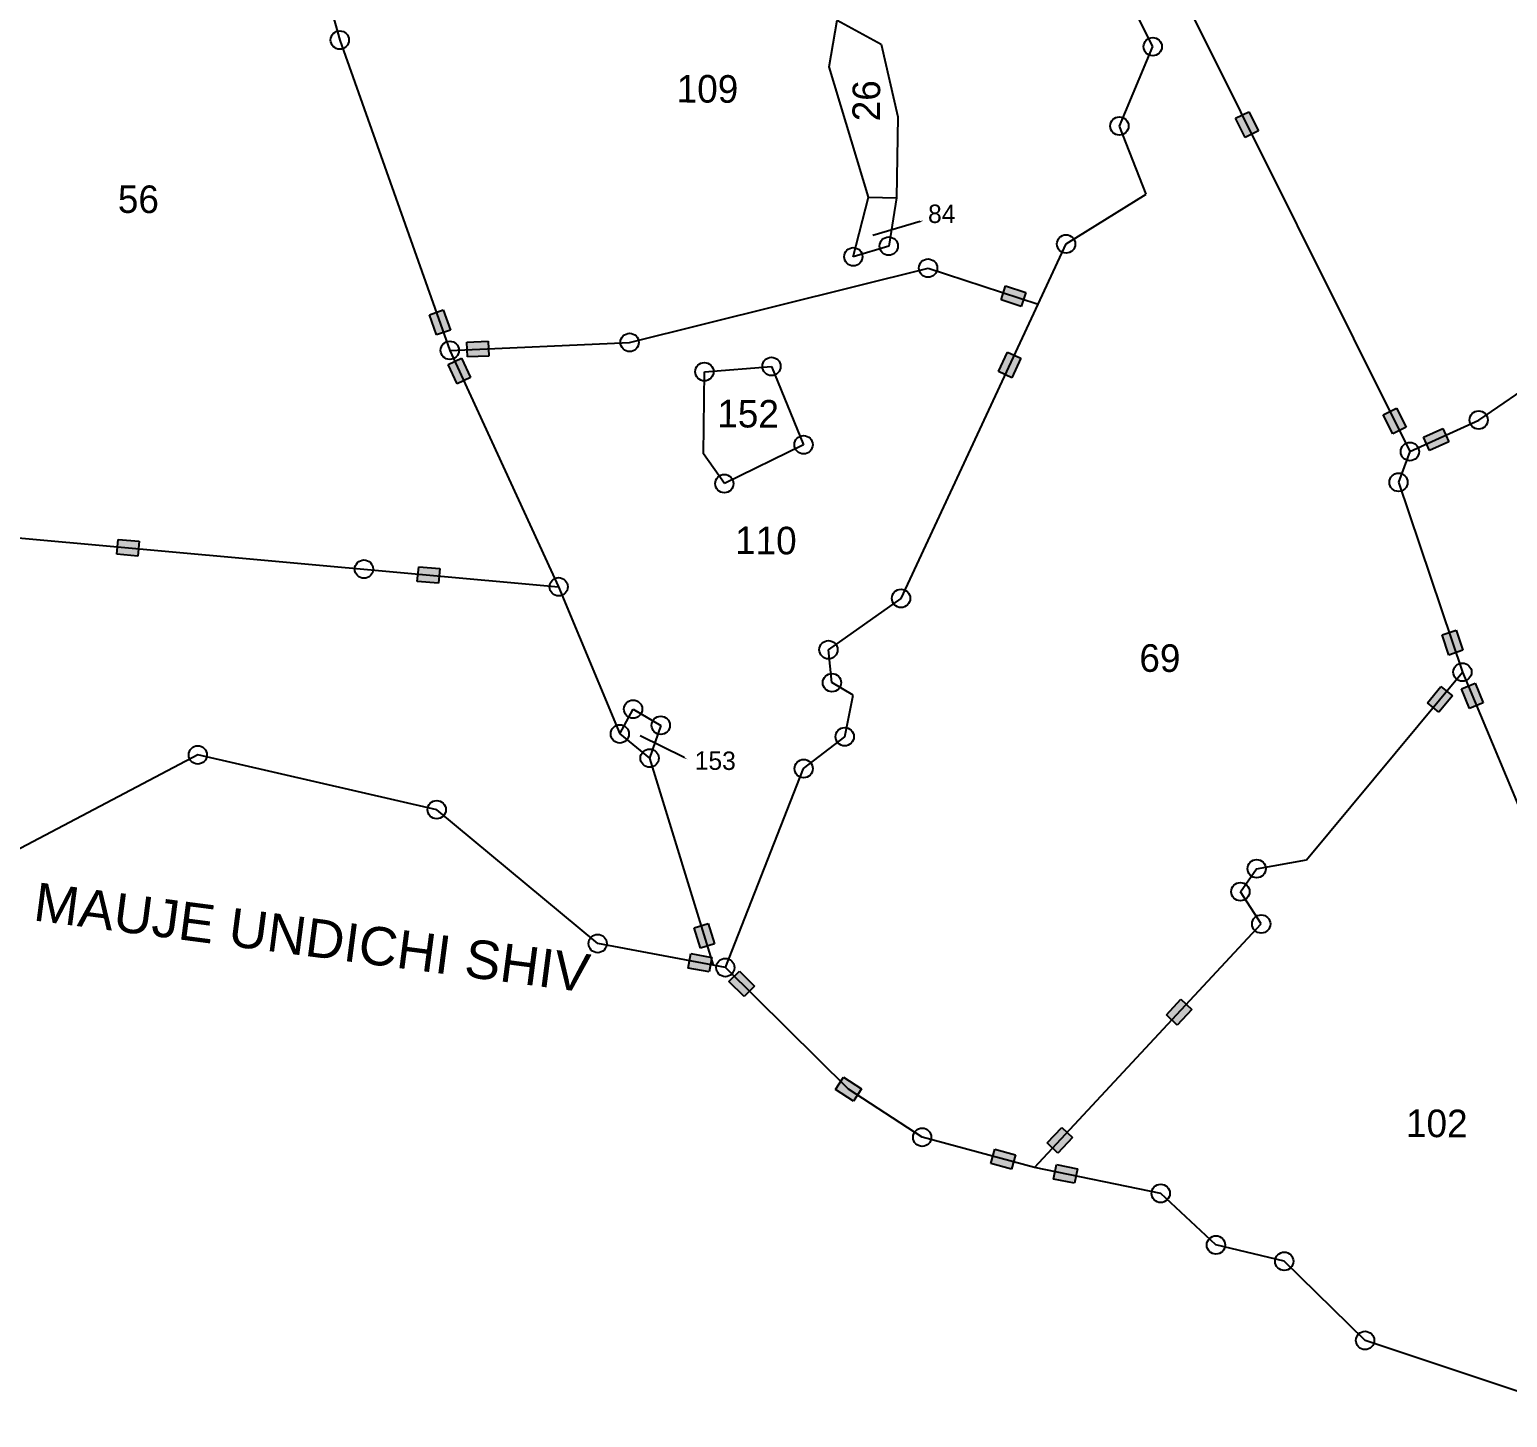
# Model space of a CAD drawing. Header units: metres. Extents: x 311141 to 315796, y 1906170 to 1910884.
# Drawn here: x 313028 to 314026, y 1906943 to 1907880 of the extents above; entities that cross this region are included whole.
import ezdxf

# ---------------------------------------------------------------- set-up
doc = ezdxf.new("R2010")
doc.units = ezdxf.units.M
doc.header["$MEASUREMENT"] = 0
for name, color, linetype in [('POLY_PARCEL', 6, 'Continuous'), ('TEXT_MAPOUT', 7, 'Continuous'), ('TEXT_PARCEL', 7, 'Continuous'), ('V_BOUND_LINE', 7, 'Continuous')]:
    doc.layers.add(name, color=color, linetype=linetype)
doc.styles.get("Standard").update_dxf_attribs({"font": 'arial.ttf'})
doc.styles.add('TEXT_MAP', font='')
doc.styles.get('TEXT_MAP').set_extended_font_data('Kruti Dev 050')

msp = doc.modelspace()

# ---------------------------------------------------------------- hatches: boundary and pattern name
for points in [[(313851.07, 1907824.6), (313842.15, 1907820.16), (313848.57, 1907807.26), (313857.5, 1907811.71)], [(313697.42, 1907693.09), (313700.53, 1907702.55), (313686.84, 1907707.05), (313683.73, 1907697.58)], [(313302.52, 1907673.85), (313311.92, 1907677.18), (313307.1, 1907690.76), (313297.71, 1907687.43)], [(313323.09, 1907668.97), (313323.53, 1907659.01), (313337.92, 1907659.64), (313337.49, 1907669.6)], [(313697.2, 1907658.11), (313688.17, 1907662.31), (313682.08, 1907649.25), (313691.12, 1907645.04)], [(313319.41, 1907658.2), (313310.35, 1907654.03), (313316.38, 1907640.94), (313325.43, 1907645.11)], [(313948.29, 1907607.13), (313957.21, 1907611.57), (313950.78, 1907624.47), (313941.86, 1907620.03)], [(313968.96, 1907604.82), (313973.12, 1907595.76), (313986.22, 1907601.77), (313982.06, 1907610.83)], [(313100.94, 1907524.62), (313101.84, 1907534.55), (313087.49, 1907535.85), (313086.59, 1907525.92)], [(313303.93, 1907506.2), (313304.83, 1907516.13), (313290.48, 1907517.43), (313289.57, 1907507.5)], [(313986.14, 1907457.79), (313995.59, 1907460.97), (313990.99, 1907474.62), (313981.54, 1907471.44)], [(313988.49, 1907430.24), (313980.82, 1907436.62), (313971.61, 1907425.53), (313979.27, 1907419.16)], [(314003.8, 1907438.83), (313994.61, 1907434.98), (314000.18, 1907421.69), (314009.37, 1907425.55)], [(313480.69, 1907259.79), (313490.22, 1907262.72), (313485.98, 1907276.5), (313476.46, 1907273.57)], [(313486.56, 1907243.79), (313488.4, 1907253.58), (313474.24, 1907256.24), (313472.4, 1907246.45)], [(313507.04, 1907244.44), (313500.03, 1907237.35), (313510.29, 1907227.22), (313517.29, 1907234.32)], [(313812.52, 1907218.55), (313805.23, 1907225.34), (313795.41, 1907214.8), (313802.7, 1907208)], [(313584, 1907156.59), (313589.45, 1907164.94), (313577.38, 1907172.81), (313571.93, 1907164.46)], [(313714.9, 1907128.34), (313722.19, 1907121.55), (313732.01, 1907132.09), (313724.72, 1907138.89)], [(313690.86, 1907110.73), (313693.47, 1907120.36), (313679.55, 1907124.12), (313676.95, 1907114.5)], [(313721.26, 1907113.76), (313719.26, 1907103.99), (313733.38, 1907101.11), (313735.37, 1907110.87)]]:
    msp.add_hatch(color=256).paths.add_polyline_path(points)

# ---------------------------------------------------------------- linework, layer by layer
for p, q in [((313842.15, 1907820.16), (313851.07, 1907824.6)), ((313851.07, 1907824.6), (313857.5, 1907811.71)), ((313848.57, 1907807.26), (313842.15, 1907820.16)), ((313857.5, 1907811.71), (313848.57, 1907807.26)), ((313683.73, 1907697.58), (313686.84, 1907707.05)), ((313686.84, 1907707.05), (313700.53, 1907702.55)), ((313700.53, 1907702.55), (313697.42, 1907693.09)), ((313697.42, 1907693.09), (313683.73, 1907697.58)), ((313297.71, 1907687.43), (313307.1, 1907690.76)), ((313302.52, 1907673.85), (313297.71, 1907687.43)), ((313307.1, 1907690.76), (313311.92, 1907677.18)), ((313311.92, 1907677.18), (313302.52, 1907673.85)), ((313323.09, 1907668.97), (313337.49, 1907669.6)), ((313323.53, 1907659.01), (313323.09, 1907668.97)), ((313337.49, 1907669.6), (313337.92, 1907659.64)), ((313682.08, 1907649.25), (313688.17, 1907662.31)), ((313688.17, 1907662.31), (313697.2, 1907658.11)), ((313310.35, 1907654.03), (313319.41, 1907658.2)), ((313316.38, 1907640.94), (313310.35, 1907654.03)), ((313319.41, 1907658.2), (313325.43, 1907645.11)), ((313337.92, 1907659.64), (313323.53, 1907659.01)), ((313697.2, 1907658.11), (313691.12, 1907645.04)), ((313325.43, 1907645.11), (313316.38, 1907640.94)), ((313691.12, 1907645.04), (313682.08, 1907649.25)), ((313941.86, 1907620.03), (313950.78, 1907624.47)), ((313950.78, 1907624.47), (313957.21, 1907611.57)), ((313948.29, 1907607.13), (313941.86, 1907620.03)), ((313957.21, 1907611.57), (313948.29, 1907607.13)), ((313968.96, 1907604.82), (313982.06, 1907610.83)), ((313973.12, 1907595.76), (313968.96, 1907604.82)), ((313986.22, 1907601.77), (313973.12, 1907595.76)), ((313982.06, 1907610.83), (313986.22, 1907601.77)), ((313086.59, 1907525.92), (313087.49, 1907535.85)), ((313087.49, 1907535.85), (313101.84, 1907534.55)), ((313101.84, 1907534.55), (313100.94, 1907524.62)), ((313100.94, 1907524.62), (313086.59, 1907525.92)), ((313289.57, 1907507.5), (313290.48, 1907517.43)), ((313290.48, 1907517.43), (313304.83, 1907516.13)), ((313304.83, 1907516.13), (313303.93, 1907506.2)), ((313303.93, 1907506.2), (313289.57, 1907507.5)), ((313981.54, 1907471.44), (313990.99, 1907474.62)), ((313990.99, 1907474.62), (313995.59, 1907460.97)), ((313986.14, 1907457.79), (313981.54, 1907471.44)), ((313995.59, 1907460.97), (313986.14, 1907457.79)), ((313971.61, 1907425.53), (313980.82, 1907436.62)), ((313980.82, 1907436.62), (313988.49, 1907430.24)), ((313994.61, 1907434.98), (314003.8, 1907438.83)), ((314000.18, 1907421.69), (313994.61, 1907434.98)), ((314003.8, 1907438.83), (314009.37, 1907425.55)), ((313979.27, 1907419.16), (313971.61, 1907425.53)), ((313988.49, 1907430.24), (313979.27, 1907419.16)), ((314009.37, 1907425.55), (314000.18, 1907421.69)), ((313476.46, 1907273.57), (313485.98, 1907276.5)), ((313480.69, 1907259.79), (313476.46, 1907273.57)), ((313485.98, 1907276.5), (313490.22, 1907262.72)), ((313490.22, 1907262.72), (313480.69, 1907259.79)), ((313472.4, 1907246.45), (313474.24, 1907256.24)), ((313474.24, 1907256.24), (313488.4, 1907253.58)), ((313488.4, 1907253.58), (313486.56, 1907243.79)), ((313486.56, 1907243.79), (313472.4, 1907246.45)), ((313500.03, 1907237.35), (313507.04, 1907244.44)), ((313507.04, 1907244.44), (313517.29, 1907234.32)), ((313510.29, 1907227.22), (313500.03, 1907237.35)), ((313517.29, 1907234.32), (313510.29, 1907227.22)), ((313795.41, 1907214.8), (313805.23, 1907225.34)), ((313805.23, 1907225.34), (313812.52, 1907218.55)), ((313802.7, 1907208), (313795.41, 1907214.8)), ((313812.52, 1907218.55), (313802.7, 1907208)), ((313571.93, 1907164.46), (313577.38, 1907172.81)), ((313577.38, 1907172.81), (313589.45, 1907164.94)), ((313584, 1907156.59), (313571.93, 1907164.46)), ((313589.45, 1907164.94), (313584, 1907156.59)), ((313714.9, 1907128.34), (313724.72, 1907138.89)), ((313724.72, 1907138.89), (313732.01, 1907132.09)), ((313676.95, 1907114.5), (313679.55, 1907124.12)), ((313679.55, 1907124.12), (313693.47, 1907120.36)), ((313722.19, 1907121.55), (313714.9, 1907128.34)), ((313732.01, 1907132.09), (313722.19, 1907121.55)), ((313690.86, 1907110.73), (313676.95, 1907114.5)), ((313693.47, 1907120.36), (313690.86, 1907110.73)), ((313719.26, 1907103.99), (313721.26, 1907113.76)), ((313721.26, 1907113.76), (313735.37, 1907110.87)), ((313733.38, 1907101.11), (313719.26, 1907103.99)), ((313735.37, 1907110.87), (313733.38, 1907101.11))]:
    msp.add_line(p, q)
for points in [[(313629.16, 1907750.42), (313597.23, 1907741.06)], [(313469.73, 1907388.51), (313439.94, 1907403.32)]]:
    msp.add_lwpolyline(points)
for centre in [(313237.21, 1907872.98), (313786.18, 1907868.53), (313763.66, 1907814.95), (313727.67, 1907735.34), (313583.98, 1907726.67), (313607.92, 1907733.87), (313634.48, 1907719.02), (313432.92, 1907668.83), (313311.49, 1907663.47), (313483.43, 1907649.05), (313528.71, 1907652.62), (314006.27, 1907616.44), (313550.38, 1907599.74), (313959.82, 1907595.15), (313496.89, 1907573.52), (313952.14, 1907574.43), (313253.5, 1907515.78), (313384.99, 1907503.85), (313616.23, 1907496.03), (313567.2, 1907461.34), (313995.29, 1907446.23), (313569.53, 1907439.15), (313435.28, 1907421.25), (313453.95, 1907410.29), (313426.3, 1907404.55), (313578.18, 1907402.63), (313141.34, 1907390.36), (313446.42, 1907388.16), (313550.43, 1907381.12), (313302.67, 1907353.37), (313856.33, 1907313.53), (313845.37, 1907298.02), (313859.41, 1907276.22), (313411.36, 1907262.99), (313497.57, 1907246.79), (313630.48, 1907132.23), (313791.57, 1907094.3), (313828.84, 1907059.52), (313874.97, 1907048.5), (313929.57, 1906995.03)]:
    msp.add_circle(centre, 6.17)
for points in [[(313629.04, 1907750.82), (313631.55, 1907751.13), (313629.27, 1907750.02)], [(313469.92, 1907388.88), (313471.97, 1907387.4), (313469.55, 1907388.14)]]:
    msp.add_solid(points)
at = {"layer": 'POLY_PARCEL'}
for p, q in [((313227.18, 1907908.58), (313237.21, 1907872.98)), ((313807.44, 1907900.99), (313959.82, 1907595.15)), ((313567.77, 1907854.87), (313573.01, 1907886.51)), ((313573.01, 1907886.51), (313602.78, 1907870.26)), ((313786.18, 1907868.53), (313776.92, 1907886.82)), ((313237.21, 1907872.98), (313311.49, 1907663.47)), ((313602.78, 1907870.26), (313613.97, 1907821.07)), ((313763.66, 1907814.95), (313786.18, 1907868.53)), ((313594.34, 1907766.92), (313567.77, 1907854.87)), ((313613.97, 1907821.07), (313613.17, 1907766.44)), ((313781.63, 1907769.01), (313763.66, 1907814.95)), ((313583.98, 1907726.67), (313594.34, 1907766.92)), ((313594.34, 1907766.92), (313613.17, 1907766.44)), ((313613.17, 1907766.44), (313607.92, 1907733.87)), ((313727.67, 1907735.34), (313781.63, 1907769.01)), ((313607.92, 1907733.87), (313583.98, 1907726.67)), ((313708.71, 1907694.62), (313727.67, 1907735.34)), ((313432.92, 1907668.83), (313634.48, 1907719.02)), ((313634.48, 1907719.02), (313708.71, 1907694.62)), ((313616.23, 1907496.03), (313708.71, 1907694.62)), ((313311.49, 1907663.47), (313432.92, 1907668.83)), ((313311.49, 1907663.47), (313384.99, 1907503.85)), ((313483.43, 1907649.05), (313528.71, 1907652.62)), ((313528.71, 1907652.62), (313550.38, 1907599.74)), ((314006.27, 1907616.44), (314065.09, 1907656.68)), ((313482.72, 1907593.56), (313483.43, 1907649.05)), ((313959.82, 1907595.15), (314006.27, 1907616.44)), ((313496.89, 1907573.52), (313482.72, 1907593.56)), ((313550.38, 1907599.74), (313496.89, 1907573.52)), ((313959.82, 1907595.15), (313952.14, 1907574.43)), ((313952.14, 1907574.43), (313995.29, 1907446.23)), ((312982.82, 1907540.35), (313384.99, 1907503.85)), ((313384.99, 1907503.85), (313426.3, 1907404.55)), ((313567.2, 1907461.34), (313616.23, 1907496.03)), ((313569.53, 1907439.15), (313567.2, 1907461.34)), ((313889.91, 1907319.46), (313995.29, 1907446.23)), ((313995.29, 1907446.23), (314045.12, 1907327.43)), ((313583.78, 1907430.69), (313569.53, 1907439.15)), ((313578.18, 1907402.63), (313583.78, 1907430.69)), ((313426.3, 1907404.55), (313435.28, 1907421.25)), ((313435.28, 1907421.25), (313453.95, 1907410.29)), ((313426.3, 1907404.55), (313446.42, 1907388.16)), ((313453.95, 1907410.29), (313446.42, 1907388.16)), ((313550.43, 1907381.12), (313578.18, 1907402.63)), ((313446.42, 1907388.16), (313489.44, 1907248.32)), ((313497.57, 1907246.79), (313550.43, 1907381.12)), ((313845.37, 1907298.02), (313856.33, 1907313.53)), ((313856.33, 1907313.53), (313889.91, 1907319.46)), ((313859.41, 1907276.22), (313845.37, 1907298.02)), ((313706.25, 1907111.74), (313859.41, 1907276.22))]:
    msp.add_line(p, q, dxfattribs=at)
at = {"layer": 'V_BOUND_LINE'}
for p, q in [((313141.34, 1907390.36), (312734.52, 1907176.21)), ((313302.67, 1907353.37), (313141.34, 1907390.36)), ((313411.36, 1907262.99), (313302.67, 1907353.37)), ((313489.44, 1907248.32), (313411.36, 1907262.99)), ((313497.57, 1907246.79), (313489.44, 1907248.32)), ((313580.69, 1907164.7), (313497.57, 1907246.79)), ((313630.48, 1907132.23), (313580.69, 1907164.7)), ((313706.25, 1907111.74), (313630.48, 1907132.23)), ((313791.57, 1907094.3), (313706.25, 1907111.74)), ((313828.84, 1907059.52), (313791.57, 1907094.3)), ((313874.97, 1907048.5), (313828.84, 1907059.52)), ((313929.57, 1906995.03), (313874.97, 1907048.5)), ((314085.14, 1906943.06), (313929.57, 1906995.03))]:
    msp.add_line(p, q, dxfattribs=at)

# ---------------------------------------------------------------- texts
at = {"layer": 'TEXT_MAPOUT'}
msp.add_text('MAUJE UNDICHI SHIV', height=25.8845, rotation=352.56431, dxfattribs=at).set_placement((313029.55, 1907278.74))
at = {"layer": 'TEXT_PARCEL', "style": 'TEXT_MAP'}
for s, height, rotation, p in [('109', 18.637, 359.65062, (313464.67, 1907830.86)), ('26', 18.637, 89.65062, (313601.99, 1907818.08)), ('56', 18.637, 359.65062, (313087.3, 1907756.3)), ('84', 12.425, 359.65062, (313634.41, 1907749.5)), ('152', 18.637, 359.65062, (313492.09, 1907611.53)), ('110', 18.637, 359.65062, (313504.1, 1907525.97)), ('69', 18.637, 359.65062, (313777.09, 1907446.48)), ('153', 12.425, 359.65062, (313476.87, 1907380.34)), ('102', 18.637, 359.65062, (313957.14, 1907132.39))]:
    msp.add_text(s, height=height, rotation=rotation, dxfattribs=at).set_placement(p)

doc.saveas('drawing.dxf')
